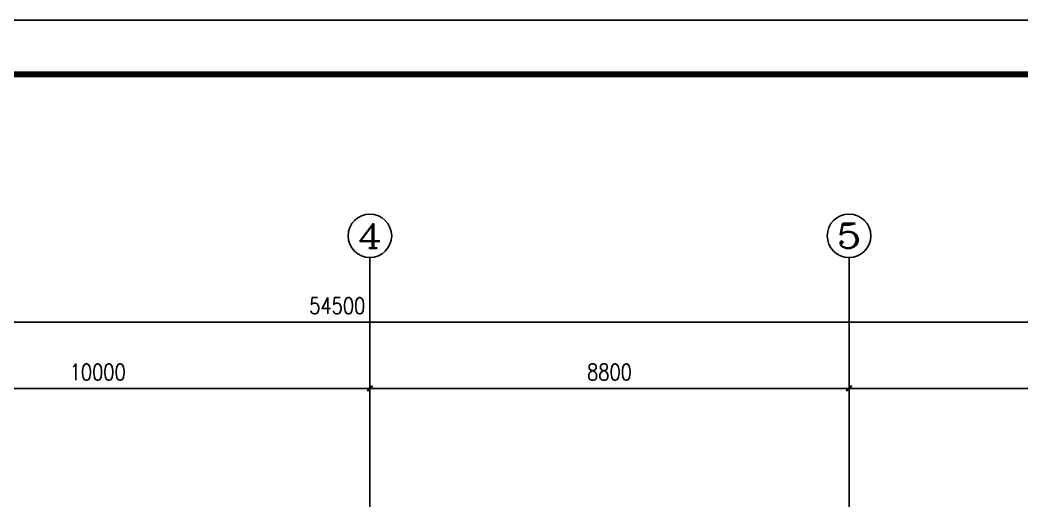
# Model space of a CAD drawing. Header units: millimetres. Extents: x 591771 to 1936534, y -622016 to 355666.
# Drawn here: x 627660 to 646062, y 149617 to 158461 of the extents above; entities that cross this region are included whole.
import ezdxf
from ezdxf.enums import TextEntityAlignment as Align

# ---------------------------------------------------------------- set-up
doc = ezdxf.new("R2010")
doc.units = ezdxf.units.MM
doc.header["$LTSCALE"] = 80
doc.linetypes.add('DOTE', pattern=[2.42, 2, -0.2, 0.02, -0.2])
for name, color, linetype in [('\\M+5BDA8-\\M+5B3DF\\M+5B4E7', 3, 'Continuous'), ('\\M+5BDA8-\\M+5D6E1', 17, 'DOTE'), ('\\M+5BDA8-\\M+5D6E1-\\M+5B1EA\\M+5D7A2', 3, 'Continuous'), ('\\M+5CDBC\\M+5BFF2', 252, 'Continuous'), ('AXIS_TEXT', 7, 'Continuous')]:
    doc.layers.add(name, color=color, linetype=linetype)
doc.styles.add('A-AXIS-LABEL', font='COMPLEX', dxfattribs={"bigfont": 'GBCBIG'})
doc.styles.add('COMPLEX', font='COMPLEX')
doc.styles.add('DIM_FONT', font='SIMPLEX.shx', dxfattribs={"width": 0.8})
doc.dimstyles.new('DIMN', dxfattribs={"dimtxt": 300, "dimasz": 100, "dimexe": 250, "dimexo": 300, "dimgap": 150, "dimtad": 1, "dimdec": 0, "dimzin": 0, "dimdsep": 46, "dimtxsty": 'DIM_FONT', "dimblk": 'ARCHTICK', "dimcen": 0.09, "dimclrt": 7, "dimazin": 2, "dimtfac": 1, "dimtdec": 0, "dimtix": 1, "dimtmove": 2, "dimatfit": 3, "dimldrblk": 'ARCHTICK', "dimfxl": 0, "dimtolj": 1, "dimtzin": 0, "dimarcsym": 0})

# ---------------------------------------------------------------- blocks, each defined once
blk = doc.blocks.new('_ArchTick')
at = {"color": 0, "linetype": 'ByBlock', "const_width": 0.4}
blk.add_lwpolyline([(-0.5, -0.5), (0.5, 0.5)], dxfattribs=at)
blk = doc.blocks.new('*D567')
at = {"layer": '\\M+5BDA8-\\M+5B3DF\\M+5B4E7', "color": 0, "lineweight": -2, "transparency": 16777216}
for p, q in [((606236, 150693), (606236, 153156)), ((660736, 150693), (660736, 153156)), ((606236, 152906), (660736, 152906))]:
    blk.add_line(p, q, dxfattribs=at)
at = {"layer": 'Defpoints', "color": 0, "transparency": 16777216}
for p in [(660736, 152906), (606236, 150393), (660736, 150393)]:
    blk.add_point(p, dxfattribs=at)
at = {"layer": '\\M+5BDA8-\\M+5B3DF\\M+5B4E7', "color": 0, "lineweight": -2, "transparency": 16777216, "xscale": 100, "yscale": 100, "zscale": 100, "rotation": 180}
blk.add_blockref('_ArchTick', (606236, 152906), dxfattribs=at)
at = {"layer": '\\M+5BDA8-\\M+5B3DF\\M+5B4E7', "color": 0, "lineweight": -2, "transparency": 16777216, "xscale": 100, "yscale": 100, "zscale": 100}
blk.add_blockref('_ArchTick', (660736, 152906), dxfattribs=at)
at = {"layer": '\\M+5BDA8-\\M+5B3DF\\M+5B4E7', "color": 7, "transparency": 16777216, "insert": (633486, 153206), "char_height": 300, "attachment_point": 5, "style": 'DIM_FONT'}
blk.add_mtext('\\A1;54500', dxfattribs=at)
blk = doc.blocks.new('*D594')
at = {"layer": '\\M+5BDA8-\\M+5B3DF\\M+5B4E7', "color": 0, "lineweight": -2, "transparency": 16777216}
for p, q in [((624086, 150393), (624086, 151937)), ((634086, 150393), (634086, 151937)), ((624086, 151687), (634086, 151687))]:
    blk.add_line(p, q, dxfattribs=at)
at = {"layer": 'Defpoints', "color": 0, "transparency": 16777216}
for p in [(634086, 151687), (624086, 150093), (634086, 150093)]:
    blk.add_point(p, dxfattribs=at)
at = {"layer": '\\M+5BDA8-\\M+5B3DF\\M+5B4E7', "color": 0, "lineweight": -2, "transparency": 16777216, "xscale": 100, "yscale": 100, "zscale": 100, "rotation": 180}
blk.add_blockref('_ArchTick', (624086, 151687), dxfattribs=at)
at = {"layer": '\\M+5BDA8-\\M+5B3DF\\M+5B4E7', "color": 0, "lineweight": -2, "transparency": 16777216, "xscale": 100, "yscale": 100, "zscale": 100}
blk.add_blockref('_ArchTick', (634086, 151687), dxfattribs=at)
at = {"layer": '\\M+5BDA8-\\M+5B3DF\\M+5B4E7', "color": 7, "transparency": 16777216, "insert": (629086, 151987), "char_height": 300, "attachment_point": 5, "style": 'DIM_FONT'}
blk.add_mtext('\\A1;10000', dxfattribs=at)
blk = doc.blocks.new('*D595')
at = {"layer": '\\M+5BDA8-\\M+5B3DF\\M+5B4E7', "color": 0, "lineweight": -2, "transparency": 16777216}
for p, q in [((634086, 150393), (634086, 151937)), ((642886, 150393), (642886, 151937)), ((634086, 151687), (642886, 151687))]:
    blk.add_line(p, q, dxfattribs=at)
at = {"layer": 'Defpoints', "color": 0, "transparency": 16777216}
for p in [(642886, 151687), (634086, 150093), (642886, 150093)]:
    blk.add_point(p, dxfattribs=at)
at = {"layer": '\\M+5BDA8-\\M+5B3DF\\M+5B4E7', "color": 0, "lineweight": -2, "transparency": 16777216, "xscale": 100, "yscale": 100, "zscale": 100, "rotation": 180}
blk.add_blockref('_ArchTick', (634086, 151687), dxfattribs=at)
at = {"layer": '\\M+5BDA8-\\M+5B3DF\\M+5B4E7', "color": 0, "lineweight": -2, "transparency": 16777216, "xscale": 100, "yscale": 100, "zscale": 100}
blk.add_blockref('_ArchTick', (642886, 151687), dxfattribs=at)
at = {"layer": '\\M+5BDA8-\\M+5B3DF\\M+5B4E7', "color": 7, "transparency": 16777216, "insert": (638486, 151987), "char_height": 300, "attachment_point": 5, "style": 'DIM_FONT'}
blk.add_mtext('\\A1;8800', dxfattribs=at)
blk = doc.blocks.new('*D596')
at = {"layer": '\\M+5BDA8-\\M+5B3DF\\M+5B4E7', "color": 0, "lineweight": -2, "transparency": 16777216}
for p, q in [((642886, 150393), (642886, 151937)), ((651686, 150393), (651686, 151937)), ((642886, 151687), (651686, 151687))]:
    blk.add_line(p, q, dxfattribs=at)
at = {"layer": 'Defpoints', "color": 0, "transparency": 16777216}
for p in [(651686, 151687), (642886, 150093), (651686, 150093)]:
    blk.add_point(p, dxfattribs=at)
at = {"layer": '\\M+5BDA8-\\M+5B3DF\\M+5B4E7', "color": 0, "lineweight": -2, "transparency": 16777216, "xscale": 100, "yscale": 100, "zscale": 100, "rotation": 180}
blk.add_blockref('_ArchTick', (642886, 151687), dxfattribs=at)
at = {"layer": '\\M+5BDA8-\\M+5B3DF\\M+5B4E7', "color": 0, "lineweight": -2, "transparency": 16777216, "xscale": 100, "yscale": 100, "zscale": 100}
blk.add_blockref('_ArchTick', (651686, 151687), dxfattribs=at)
at = {"layer": '\\M+5BDA8-\\M+5B3DF\\M+5B4E7', "color": 7, "transparency": 16777216, "insert": (647286, 151987), "char_height": 300, "attachment_point": 5, "style": 'DIM_FONT'}
blk.add_mtext('\\A1;8800', dxfattribs=at)
blk = doc.blocks.new('_AXISO')
blk.add_circle((0, 0), 0.5)
at = {"layer": 'AXIS_TEXT', "style": 'COMPLEX'}
blk.add_attdef('A', text='', height=0.56, dxfattribs=at).set_placement((-0.25, -0.28), (0.25, -0.28), align=Align.FIT)

msp = doc.modelspace()

# ---------------------------------------------------------------- linework, layer by layer
at = {"layer": '\\M+5BDA8-\\M+5D6E1', "ltscale": 10}
for p, q in [((634085.9, 112220.5), (634085.9, 150092.6)), ((642885.9, 112220.5), (642885.9, 150092.6))]:
    msp.add_line(p, q, dxfattribs=at)
at = {"layer": '\\M+5BDA8-\\M+5D6E1-\\M+5B1EA\\M+5D7A2'}
for p, q in [((634085.9, 150092.6), (634085.9, 154092.6)), ((642885.9, 150092.6), (642885.9, 154092.6))]:
    msp.add_line(p, q, dxfattribs=at)
at = {"layer": '\\M+5CDBC\\M+5BFF2', "color": 2}
msp.add_lwpolyline([(595259.9, 99060.8), (679359.9, 99060.8), (679359.9, 158460.8), (595259.9, 158460.8)], close=True, dxfattribs=at)
at = {"layer": '\\M+5CDBC\\M+5BFF2', "color": 2, "const_width": 112.5}
msp.add_lwpolyline([(596260, 100060.8), (678359.9, 100060.8), (678359.9, 157460.8), (596260, 157460.8)], close=True, dxfattribs=at)

# ---------------------------------------------------------------- block references
at = {"layer": '\\M+5BDA8-\\M+5D6E1-\\M+5B1EA\\M+5D7A2'}
ref = msp.add_blockref('_AXISO', (634085.9, 154492.6), dxfattribs=dict(at, xscale=800, yscale=800, zscale=800))
ref.add_attrib('A', '4', dxfattribs={"layer": 'AXIS_TEXT', "height": 452.5, "style": 'A-AXIS-LABEL', "width": 1.3125}).set_placement((633859.6, 154266.3), (634312.2, 154266.3), align=Align.FIT)
ref = msp.add_blockref('_AXISO', (642885.9, 154492.6), dxfattribs=dict(at, xscale=800, yscale=800, zscale=800))
ref.add_attrib('A', '5', dxfattribs={"layer": 'AXIS_TEXT', "height": 452.5, "style": 'A-AXIS-LABEL', "width": 1.5}).set_placement((642659.6, 154266.3), (643112.2, 154266.3), align=Align.FIT)

# ---------------------------------------------------------------- dimensions: what is measured, and where the dimension line sits
at = {"layer": '\\M+5BDA8-\\M+5B3DF\\M+5B4E7'}
for p1, p2, distance, picture, middle in [((606235.7951, 150392.6181), (660736.2754, 150392.6181), 2513.4381, '*D567', (633486.0352, 153206.0563)), ((624085.9, 150092.6), (634085.9, 150092.6), 1594, '*D594', (629085.9, 151986.7)), ((634085.9, 150092.6), (642885.9, 150092.6), 1594, '*D595', (638485.9, 151986.7)), ((642885.9, 150092.6), (651685.9, 150092.6), 1594, '*D596', (647285.9, 151986.7))]:
    dim = msp.add_aligned_dim(p1=p1, p2=p2, distance=distance, dimstyle='DIMN', dxfattribs=at)
    dim.commit()
    dim.dimension.update_dxf_attribs({"geometry": picture, "text_midpoint": middle})

doc.saveas('drawing.dxf')
